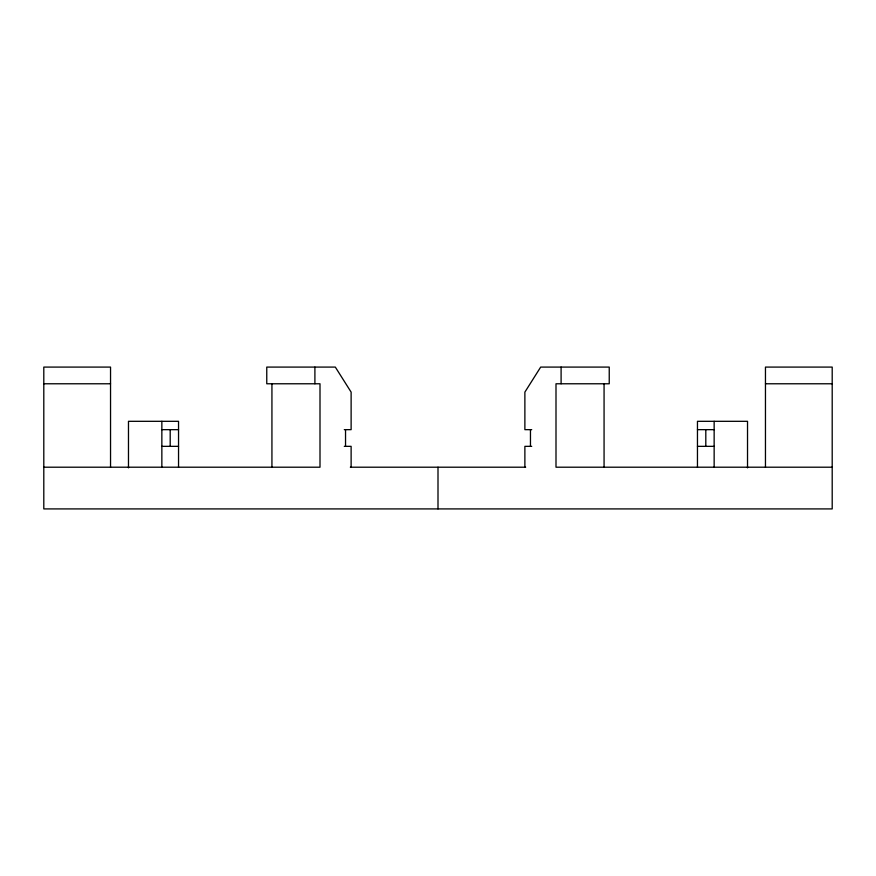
<?xml version="1.0" encoding="UTF-8"?>
<svg xmlns="http://www.w3.org/2000/svg" width="876" height="876" viewBox="0 0 876 876"><rect width="100%" height="100%" fill="white"/><g stroke="black" fill="none" stroke-linecap="round" stroke-linejoin="round"><path stroke-width="1.31" d="M110.54 467.204L110.54 367.088L43.8 367.088L43.8 508.912L832.2 508.912L832.2 367.088L765.46 367.088L765.46 467.204M43.8 383.776L110.54 383.776M765.46 383.776L832.2 383.776M161.852 429.656L178.54 429.656M344.29 429.656L351.123 429.656L351.123 392.12L335.322 367.088L266.764 367.088L266.764 383.776L320.003 383.776L320.003 467.204L43.8 467.204M531.71 429.656L524.877 429.656L524.877 392.12L540.678 367.088L609.236 367.088L609.236 383.776L555.997 383.776L555.997 467.204L832.2 467.204M697.46 429.656L714.148 429.656M161.852 446.344L178.54 446.344M344.29 446.344L351.123 446.344L351.123 467.204M531.71 446.344L524.877 446.344L524.877 467.204M697.46 446.344L714.148 446.344M350.334 467.204L525.666 467.204M747.524 467.85L747.524 421.312L697.46 421.312L697.46 467.204M714.148 421.312L714.148 467.204M705.804 429.656L705.804 446.344M604.068 383.776L604.068 467.204M561.1 367.088L561.1 383.776M530.462 429.656L530.462 446.344M438 467.204L438 508.912M345.538 429.656L345.538 446.344M314.9 367.088L314.9 383.776M271.932 383.776L271.932 467.204M178.54 467.204L178.54 421.312L128.476 421.312L128.476 467.85M170.196 429.656L170.196 446.344M161.852 421.312L161.852 467.204"/></g></svg>
